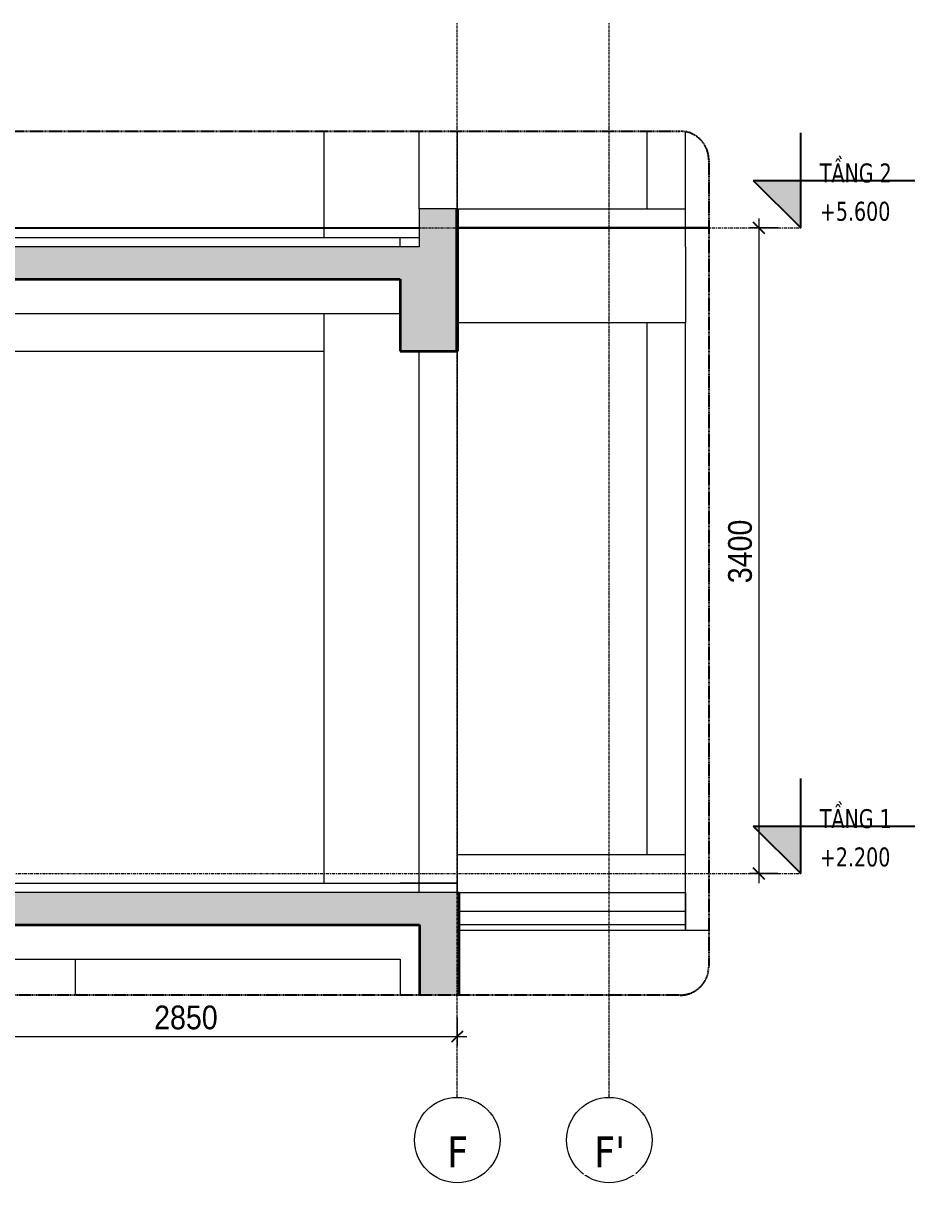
# Model space of a CAD drawing. Header units: millimetres. Extents: x 66631 to 260610, y 416 to 78637.
# Drawn here: x 115815 to 120509, y 572 to 6678 of the extents above; entities that cross this region are included whole.
import ezdxf

# ---------------------------------------------------------------- set-up
doc = ezdxf.new("R2010")
doc.units = ezdxf.units.MM
for name, pattern in [('Centre', [31.75, 6.35, -4.7625, 15.875, -4.7625]), ('Grid Line', [22.225, 12.7, -3.175, 3.175, -3.175]), ('Hidden', [7.14375, 4.7625, -2.38125]), ('IMPORT-CENTER _2_', [40.64, 25.4, -5.08, 5.08, -5.08])]:
    doc.linetypes.add(name, pattern=pattern)
for name, color, linetype, lineweight in [('0-5', 130, 'Continuous', 5), ('A-ANNO-DIMS', 211, 'Continuous', 9), ('A-ANNO-DIMS-50', 211, 'Continuous', 9), ('A-DETL-GENF', 92, 'Continuous', 18), ('A-DETL-GENF-4', 92, 'Hidden', 25), ('A-DETL-GENF-5', 9, 'Continuous', 18), ('A-DETL-MEDM', 33, 'Continuous', 35), ('A-DETL-THIN', 151, 'Continuous', 18), ('A-FLOR-3', 7, 'Continuous', 18), ('A-FLOR-FNSH-1', 250, 'Continuous', 35), ('A-FLOR-LEVL', 51, 'Continuous', 9), ('A-FLOR-LEVL-1', 51, 'Continuous', 25), ('A-FLOR-LEVL-2', 51, 'Centre', 9), ('A-FLOR-PATT-1', 253, 'Continuous', 18), ('A-WALL', 113, 'Continuous', 18), ('G-IMPT', 8, 'Continuous', 18), ('G-IMPT-4', 8, 'IMPORT-CENTER _2_', 18), ('M-EQPM', 50, 'Continuous', 18), ('M-EQPM-3', 50, 'Continuous', 25), ('S-BEAM-1', 71, 'Continuous', 5), ('S-BEAM-2', 7, 'Continuous', 18), ('S-BEAM-3', 90, 'Continuous', 50), ('S-COLS', 52, 'Continuous', 18), ('S-COLS-9', 7, 'Continuous', 18), ('S-GRID-1', 1, 'Grid Line', 9), ('S-GRID-IDEN', 1, 'Continuous', 9)]:
    doc.layers.add(name, color=color, linetype=linetype, lineweight=lineweight)
doc.styles.add('Tahoma_B', font='tahomabd.ttf', dxfattribs={"height": 162.5})
doc.styles.add('Tahoma_B_1', font='tahomabd.ttf', dxfattribs={"width": 0.85, "height": 100})
doc.styles.add('UTM Avo', font='', dxfattribs={"width": 0.9, "height": 125})
doc.styles.get('UTM Avo').set_extended_font_data('UTM Avo')
doc.dimstyles.new('1_Dim_chi_tiet_2_5', dxfattribs={"dimscale": 304.8, "dimtxt": 124.912619, "dimasz": 0.19685, "dimexe": 0.164042, "dimexo": 0.0625, "dimgap": 0.016404, "dimtad": 1, "dimdec": 0, "dimrnd": 5, "dimzin": 0, "dimdsep": 46, "dimtxsty": 'UTM Avo', "dimblk1": 'OBLIQUE', "dimblk2": 'OBLIQUE', "dimsah": 1, "dimcen": 0.09, "dimdle": 0.164042, "dimazin": 0, "dimtfac": 1, "dimtdec": 4, "dimtix": 1, "dimtmove": 0, "dimatfit": 3, "dimfxl": 0.328084, "dimfxlon": 1, "dimtvp": 1, "dimtolj": 1, "dimtzin": 0, "dimarcsym": 2})
pattern_1 = [(50, (40799.18, 15875), (364.368, -31.878), [38.1, -419.1]), (355, (40799.2, 15875), (-70.486, 382.113), [30.48, -335.28]), (100.451, (40829.55, 15872.34), (293.885, 350.233), [32.38, -356.18]), (46.184, (40799.2, 15976.6), (542.158, -84.086), [57.15, -628.65]), (96.636, (40844.36, 15969.6), (474.805, 494.855), [48.57, -534.27]), (351.184, (40799.2, 15976.6), (474.81, 494.85), [45.72, -502.92]), (21, (40849.98, 15951.2), (303.2285, -204.5305), [38.1, -419.1]), (326, (40850, 15951.2), (123.604, 368.376), [30.48, -335.28]), (71.451, (40875.25, 15934.16), (426.834, 163.843), [32.38, -356.18]), (37.5, (40799.18, 15875), (6.1766, 169.1102), [3.353, -327.863, 3.353, -337.007, -336.55]), (37.5, (40799.18, 15875), (6.1766, 169.1102), [-671.576, 3.353, -333.197]), (7.5, (40799.18, 15875), (133.639, 200.3615), [3.353, -190.703, 3.353, -320.243, -128.27]), (7.5, (40799.18, 15875), (133.639, 200.3615), [-517.652, 3.353, -124.917]), (327.5, (40685.9, 15875), (271.1818, -11.4584), [3.353, -123.647, 3.353, -392.887, -525.78]), (327.5, (40685.9, 15875), (271.1818, -11.4584), [-523.24, 3.353, -522.427]), (317.5, (40635.1, 15875), (296.2585, 50.853), [3.353, -161.747, 3.353, -259.791, -373.38]), (317.5, (40635.1, 15875), (296.2585, 50.853), [-428.244, 3.353, -370.027]), (45, (40799.18, 15875), (-125.7236, 125.7236), []), (45, (40799.18, 16065.5), (-125.7236, 125.7236), [])]

# ---------------------------------------------------------------- blocks, each defined once
blk = doc.blocks.new('NCV_TKTC_KET CAU_rvt-4-TKCS_CĂN HỘ LOẠI 1B - MẶT CẮT 3')
at = {"layer": 'A-FLOR-PATT-1'}
h = blk.add_hatch(dxfattribs=at)
h.set_pattern_fill('FP_12', color=256, style=0, pattern_type=2)
h.set_pattern_definition(pattern_1)
h.paths.add_polyline_path([(44536.9, 5330), (44536.9, 5500), (44535.3, 5500), (44535.3, 5330)])
h = blk.add_hatch(dxfattribs=at)
h.set_pattern_fill('FP_12', color=256, style=0, pattern_type=2)
h.set_pattern_definition(pattern_1)
h.paths.add_polyline_path([(44536.9, 5330), (44536.9, 5500), (44535.3, 5500), (44535.3, 5330)])
at = {"layer": 'S-BEAM-1'}
for points in [[(44535.3, 5500), (44536.9, 5500), (44536.9, 5700), (44535.3, 5700)], [(44536.9, 4950), (44536.9, 5330), (44535.3, 5330), (44535.3, 4950)]]:
    blk.add_hatch(color=256, dxfattribs=at).paths.add_polyline_path(points)
at = {"layer": 'A-FLOR-3'}
for p, q in [((41238.1, 5550), (44336.9, 5550)), ((41687.4, 2150), (44536.9, 2150)), ((44536.9, 2150), (44536.9, 2100)), ((44547.4, 2100), (45736.9, 2100)), ((45736.9, 2100), (45736.9, 1930)), ((45736.9, 1930), (44547.4, 1930))]:
    blk.add_line(p, q, dxfattribs=at)
at = {"layer": 'A-FLOR-FNSH-1'}
for p, q in [((44536.9, 5500), (44535.3, 5500)), ((44536.9, 5330), (44536.9, 5500)), ((44535.3, 5330), (44536.9, 5330))]:
    blk.add_line(p, q, dxfattribs=at)
at = {"layer": 'S-BEAM-2'}
for p, q in [((44536.9, 5700), (45737.4, 5700)), ((45737.4, 5500), (45737.4, 5700)), ((44236.9, 5550), (44336.9, 5550)), ((44236.9, 5500), (44236.9, 5550)), ((45737.4, 5500), (45737.4, 5100)), ((41687.4, 5150), (44235.3, 5150)), ((45537.4, 5100), (44536.9, 5100)), ((45737.4, 5100), (45537.4, 5100)), ((41687.4, 4950), (43836.9, 4950)), ((44536.9, 2300), (45737.4, 2300)), ((45737.4, 2100), (45737.4, 2300)), ((41687.4, 2150), (44236.9, 2150)), ((44536.9, 2150), (44236.9, 2150)), ((44536.9, 2100), (44536.9, 2150)), ((45737.4, 2100), (45737.4, 1900)), ((41436.9, 1750), (44236.9, 1750)), ((44236.9, 1750), (44236.9, 1560))]:
    blk.add_line(p, q, dxfattribs=at)
at = {"layer": 'S-BEAM-3'}
for p, q in [((44536.9, 5700), (44535.3, 5700)), ((44536.9, 5500), (44536.9, 5700)), ((44536.9, 4950), (44536.9, 5500)), ((44535.3, 4950), (44536.9, 4950))]:
    blk.add_line(p, q, dxfattribs=at)
at = {"layer": 'S-COLS-9'}
for p, q in [((43836.9, 5550), (43836.9, 6108.8)), ((43836.9, 2150), (43836.9, 5150)), ((44336.9, 2100), (44336.9, 2150)), ((44536.9, 2150), (44336.9, 2150)), ((44536.9, 2100), (44536.9, 2150)), ((44336.9, 1560), (44336.9, 1930))]:
    blk.add_line(p, q, dxfattribs=at)
blk = doc.blocks.new('TKTC_XREF_251221_MB TANG 2-7 - TKTC_XREF_260130_MB TANG 2-5_dwg_THU NUOC - THU NUOC-444531-TKCS_MB TẦNG 1-4746810-TKCS_CĂN HỘ LOẠI 1B - MẶT CẮT 3')
at = {"layer": 'G-IMPT'}
for p, q in [((44035.4, 5600), (44185.4, 5600)), ((44185.4, 5600), (44035.4, 5600)), ((44060.4, 5600), (44160.4, 5600)), ((44160.4, 5600), (44060.4, 5600)), ((44076.3, 5600), (44070.3, 5600)), ((44070.3, 5600), (44076.3, 5600)), ((44082.7, 5600), (44088.7, 5600)), ((44088.7, 5600), (44082.7, 5600)), ((44095.2, 5600), (44101.2, 5600)), ((44101.2, 5600), (44095.2, 5600)), ((44113.6, 5600), (44107.6, 5600)), ((44107.6, 5600), (44113.6, 5600)), ((44113.6, 5600), (44107.6, 5600)), ((44107.6, 5600), (44113.6, 5600)), ((44110.4, 5600), (44110.4, 5600)), ((44110.4, 5600), (44110.4, 5600)), ((44110.4, 5600), (44110.4, 5600)), ((44110.4, 5600), (44110.4, 5600)), ((44125.6, 5600), (44119.6, 5600)), ((44119.6, 5600), (44125.6, 5600)), ((44138.1, 5600), (44132.1, 5600)), ((44132.1, 5600), (44138.1, 5600)), ((44144.4, 5600), (44150.4, 5600)), ((44150.4, 5600), (44144.4, 5600))]:
    blk.add_line(p, q, dxfattribs=at)
blk = doc.blocks.new('TKTC_XREF_251221_MB TANG 2-7 - TKTC_XREF_260130_MB TANG 2-5_dwg_$cc-V59-TKCS_CĂN HỘ LOẠI 1B - MẶT CẮT 3')
at = {"layer": 'G-IMPT-4'}
for p, q in [((45082.3, 5600), (45203.4, 5600)), ((45143.3, 5600), (45142.5, 5600))]:
    blk.add_line(p, q, dxfattribs=at)
at = {"layer": 'M-EQPM'}
for p, q in [((45143.2, 5600), (45142.6, 5600)), ((45142.6, 5600), (45142.9, 5600)), ((45142.9, 5600), (45143.2, 5600)), ((45187.9, 5600), (45187.9, 5600))]:
    blk.add_line(p, q, dxfattribs=at)
blk = doc.blocks.new('TKTC_XREF_251221_MB TANG 2-7 - TKTC_XREF_260130_MB TANG 2-5_dwg_CUM U_DN100-V60-TKCS_CĂN HỘ LOẠI 1B - MẶT CẮT 3')
at = {"layer": 'G-IMPT'}
for p, q in [((45144.4, 5600), (45091.3, 5600)), ((45091.3, 5600), (45144.4, 5600)), ((45144.4, 5600), (45097.5, 5600)), ((45097.5, 5600), (45144.4, 5600)), ((45144.4, 5600), (45144.4, 5600)), ((45195.7, 5600), (45144.4, 5600)), ((45195.7, 5600), (45144.4, 5600)), ((45195.7, 5600), (45144.4, 5600)), ((45195.7, 5600), (45144.4, 5600)), ((45197.3, 5600), (45195.7, 5600)), ((45195.7, 5600), (45197.3, 5600)), ((45197.3, 5600), (45195.7, 5600)), ((45195.7, 5600), (45197.3, 5600)), ((45201, 5600), (45197.3, 5600)), ((45197.3, 5600), (45201, 5600)), ((45197.3, 5600), (45201, 5600)), ((45197.3, 5600), (45201, 5600)), ((45201, 5600), (45197.3, 5600)), ((45197.3, 5600), (45201, 5600)), ((45197.3, 5600), (45201, 5600)), ((45197.3, 5600), (45201, 5600)), ((45201, 5600), (45201, 5600)), ((45201, 5600), (45201, 5600)), ((45201.8, 5600), (45206.1, 5600)), ((45206.1, 5600), (45201.8, 5600)), ((45201.8, 5600), (45206.1, 5600)), ((45206.1, 5600), (45201.8, 5600)), ((45206.9, 5600), (45206.1, 5600)), ((45206.1, 5600), (45206.9, 5600)), ((45206.9, 5600), (45206.1, 5600)), ((45206.1, 5600), (45206.9, 5600))]:
    blk.add_line(p, q, dxfattribs=at)
blk = doc.blocks.new('TKTC_XREF_251221_MB TANG 2-7 - TKTC_XREF_260130_MB TANG 2-5_dwg_$cc-V61-TKCS_CĂN HỘ LOẠI 1B - MẶT CẮT 3')
at = {"layer": 'G-IMPT-4'}
for p, q in [((43720.7, 5600), (43841.8, 5600)), ((43780.9, 5600), (43781.6, 5600))]:
    blk.add_line(p, q, dxfattribs=at)
at = {"layer": 'M-EQPM'}
for p, q in [((43781.3, 5600), (43736.3, 5600)), ((43736.3, 5600), (43826.3, 5600)), ((43826.3, 5600), (43781.3, 5600)), ((43781.5, 5600), (43781.5, 5600))]:
    blk.add_line(p, q, dxfattribs=at)
blk = doc.blocks.new('TKTC_XREF_251221_MB TANG 2-7 - TKTC_XREF_260130_MB TANG 2-5_dwg_CUM U_DN100-V62-TKCS_CĂN HỘ LOẠI 1B - MẶT CẮT 3')
at = {"layer": 'G-IMPT'}
for p, q in [((43725.8, 5600), (43723.6, 5600)), ((43731.5, 5600), (43724.7, 5600)), ((43725, 5600), (43834, 5600)), ((43725, 5600), (43725, 5600)), ((43730.4, 5600), (43725.8, 5600)), ((43725.8, 5600), (43725.8, 5600)), ((43726.8, 5600), (43726.1, 5600)), ((43729.4, 5600), (43726.8, 5600)), ((43729.4, 5600), (43726.8, 5600)), ((43729.4, 5600), (43726.8, 5600)), ((43730.1, 5600), (43729.4, 5600)), ((43732.7, 5600), (43730.4, 5600)), ((43730.4, 5600), (43730.4, 5600)), ((43731.3, 5600), (43827.7, 5600)), ((43734.5, 5600), (43824.5, 5600)), ((43828.5, 5600), (43826.2, 5600)), ((43834.2, 5600), (43827.3, 5600)), ((43833, 5600), (43828.5, 5600)), ((43828.5, 5600), (43828.5, 5600)), ((43829.5, 5600), (43828.7, 5600)), ((43832, 5600), (43829.5, 5600)), ((43832, 5600), (43829.5, 5600)), ((43832, 5600), (43829.5, 5600)), ((43832.8, 5600), (43832, 5600)), ((43835.3, 5600), (43833, 5600)), ((43833, 5600), (43833, 5600)), ((43833.9, 5600), (43834, 5600))]:
    blk.add_line(p, q, dxfattribs=at)
at = {"layer": 'G-IMPT', "flags": 128}
for points in [[(43732.7, 5600), (43734.2, 5600), (43734.2, 5600), (43722.1, 5600), (43722.1, 5600), (43723.6, 5600)], [(43723.6, 5600), (43723.6, 5600), (43732.7, 5600), (43732.7, 5600)], [(43730.1, 5600), (43730.1, 5600), (43726.1, 5600), (43726.1, 5600)], [(43731.3, 5600), (43731.3, 5600), (43734.5, 5600)], [(43827.6, 5600), (43827.7, 5600), (43824.5, 5600)], [(43835.3, 5600), (43836.8, 5600), (43836.8, 5600), (43824.7, 5600), (43824.7, 5600), (43826.2, 5600)], [(43826.2, 5600), (43826.2, 5600), (43835.3, 5600), (43835.3, 5600)], [(43832.8, 5600), (43832.8, 5600), (43828.7, 5600), (43828.7, 5600)]]:
    blk.add_lwpolyline(points, dxfattribs=at)
blk = doc.blocks.new('TKTC_XREF_251221_MB TANG 2-7 - TKTC_XREF_260130_MB TANG 2-5_dwg_$cc-V63-TKCS_CĂN HỘ LOẠI 1B - MẶT CẮT 3')
at = {"layer": 'G-IMPT-4'}
for p, q in [((43720.6, 5600), (43841.7, 5600)), ((43780.7, 5600), (43781.5, 5600))]:
    blk.add_line(p, q, dxfattribs=at)
at = {"layer": 'M-EQPM'}
for p, q in [((43781.1, 5600), (43736.1, 5600)), ((43736.1, 5600), (43826.1, 5600)), ((43826.1, 5600), (43781.1, 5600)), ((43781.4, 5600), (43781.4, 5600))]:
    blk.add_line(p, q, dxfattribs=at)
blk = doc.blocks.new('TKTC_XREF_251221_MB TANG 2-7 - TKTC_XREF_260130_MB TANG 2-5_dwg_CUM U_DN100-V64-TKCS_CĂN HỘ LOẠI 1B - MẶT CẮT 3')
at = {"layer": 'G-IMPT'}
for p, q in [((43734.1, 5600), (43722, 5600)), ((43722, 5600), (43723.5, 5600)), ((43725.8, 5600), (43723.5, 5600)), ((43723.5, 5600), (43732.6, 5600)), ((43731.5, 5600), (43724.7, 5600)), ((43724.9, 5600), (43833.9, 5600)), ((43730.3, 5600), (43725.8, 5600)), ((43726.8, 5600), (43726, 5600)), ((43730.1, 5600), (43726, 5600)), ((43729.3, 5600), (43726.8, 5600)), ((43729.3, 5600), (43726.8, 5600)), ((43729.3, 5600), (43726.8, 5600)), ((43730.1, 5600), (43729.3, 5600)), ((43732.6, 5600), (43730.3, 5600)), ((43731.2, 5600), (43827.5, 5600)), ((43731.2, 5600), (43734.4, 5600)), ((43732.6, 5600), (43734.1, 5600)), ((43734.4, 5600), (43824.4, 5600)), ((43827.5, 5600), (43824.4, 5600)), ((43836.8, 5600), (43824.6, 5600)), ((43824.6, 5600), (43826.2, 5600)), ((43828.4, 5600), (43826.2, 5600)), ((43826.2, 5600), (43835.2, 5600)), ((43834.1, 5600), (43827.3, 5600)), ((43833, 5600), (43828.4, 5600)), ((43829.4, 5600), (43828.7, 5600)), ((43832.7, 5600), (43828.7, 5600)), ((43832, 5600), (43829.4, 5600)), ((43832, 5600), (43829.4, 5600)), ((43832, 5600), (43829.4, 5600)), ((43832.7, 5600), (43832, 5600)), ((43835.2, 5600), (43833, 5600)), ((43835.2, 5600), (43836.8, 5600))]:
    blk.add_line(p, q, dxfattribs=at)
blk = doc.blocks.new('TKTC_XREF_251221_MB TANG 2-7 - TKTC_XREF_260130_MB TANG 2-5_dwg_$cc-V66-TKCS_CĂN HỘ LOẠI 1B - MẶT CẮT 3')
at = {"layer": 'G-IMPT-4'}
for p, q in [((45440.2, 5600), (45593.3, 5600)), ((45516.8, 5600), (45516.8, 5600))]:
    blk.add_line(p, q, dxfattribs=at)
at = {"layer": 'M-EQPM'}
for p, q in [((45516.8, 5600), (45459.9, 5600)), ((45459.9, 5600), (45573.6, 5600)), ((45570.8, 5600), (45462.7, 5600)), ((45462.7, 5600), (45516.8, 5600)), ((45516.8, 5600), (45570.8, 5600)), ((45573.6, 5600), (45516.8, 5600))]:
    blk.add_line(p, q, dxfattribs=at)
blk = doc.blocks.new('TKTC_XREF_251221_MB TANG 2-7 - TKTC_XREF_260130_MB TANG 2-5_dwg_CUM U_DN100-V67-TKCS_CĂN HỘ LOẠI 1B - MẶT CẮT 3')
at = {"layer": 'G-IMPT'}
for p, q in [((45447.1, 5600), (45445.1, 5600)), ((45445.1, 5600), (45460.5, 5600)), ((45447.1, 5600), (45449.9, 5600)), ((45458.6, 5600), (45447.1, 5600)), ((45448.5, 5600), (45457.1, 5600)), ((45586.5, 5600), (45448.8, 5600)), ((45449.9, 5600), (45455.7, 5600)), ((45450.3, 5600), (45451.2, 5600)), ((45450.3, 5600), (45455.4, 5600)), ((45451.2, 5600), (45454.4, 5600)), ((45451.2, 5600), (45454.4, 5600)), ((45451.2, 5600), (45454.4, 5600)), ((45454.4, 5600), (45455.4, 5600)), ((45455.7, 5600), (45458.6, 5600)), ((45578.5, 5600), (45456.8, 5600)), ((45456.8, 5600), (45460.8, 5600)), ((45460.5, 5600), (45458.6, 5600)), ((45574.5, 5600), (45460.8, 5600)), ((45578.5, 5600), (45574.5, 5600)), ((45576.7, 5600), (45574.8, 5600)), ((45574.8, 5600), (45590.1, 5600)), ((45576.7, 5600), (45579.6, 5600)), ((45588.2, 5600), (45576.7, 5600)), ((45578.2, 5600), (45586.8, 5600)), ((45579.6, 5600), (45585.4, 5600)), ((45579.9, 5600), (45580.9, 5600)), ((45579.9, 5600), (45585, 5600)), ((45580.9, 5600), (45584.1, 5600)), ((45580.9, 5600), (45584.1, 5600)), ((45580.9, 5600), (45584.1, 5600)), ((45584.1, 5600), (45585, 5600)), ((45585.4, 5600), (45588.2, 5600)), ((45590.1, 5600), (45588.2, 5600))]:
    blk.add_line(p, q, dxfattribs=at)
blk = doc.blocks.new('TKTC_XREF_251221_MB TANG 2-7 - TKTC_XREF_260130_MB TANG 2-5_dwg_$cc-4746808-TKCS_CĂN HỘ LOẠI 1B - MẶT CẮT 3')
at = {"layer": 'G-IMPT-4'}
for p, q in [((44738.5, 5600), (44585.5, 5600)), ((44662, 5600), (44662, 5600))]:
    blk.add_line(p, q, dxfattribs=at)
at = {"layer": 'M-EQPM'}
for p, q in [((44605.2, 5600), (44605.2, 5600)), ((44662, 5600), (44649.5, 5600)), ((44649.5, 5600), (44662, 5600)), ((44662, 5600), (44716.1, 5600)), ((44716.1, 5600), (44662, 5600)), ((44662, 5600), (44674.6, 5600)), ((44674.6, 5600), (44662, 5600))]:
    blk.add_line(p, q, dxfattribs=at)
blk = doc.blocks.new('TKTC_XREF_251221_MB TANG 2-7 - TKTC_XREF_260130_MB TANG 2-5_dwg_CUM U_DN100-V68-TKCS_CĂN HỘ LOẠI 1B - MẶT CẮT 3')
at = {"layer": 'G-IMPT'}
for p, q in [((44583.1, 5600), (44584.1, 5600)), ((44584.1, 5600), (44583.1, 5600)), ((44583.1, 5600), (44584.1, 5600)), ((44584.1, 5600), (44583.1, 5600)), ((44589.5, 5600), (44584.1, 5600)), ((44584.1, 5600), (44589.5, 5600)), ((44589.5, 5600), (44584.1, 5600)), ((44584.1, 5600), (44589.5, 5600)), ((44590.5, 5600), (44590.5, 5600)), ((44590.5, 5600), (44590.5, 5600)), ((44590.5, 5600), (44595.3, 5600)), ((44595.3, 5600), (44590.5, 5600)), ((44595.3, 5600), (44590.5, 5600)), ((44595.3, 5600), (44590.5, 5600)), ((44590.5, 5600), (44595.3, 5600)), ((44595.3, 5600), (44590.5, 5600)), ((44595.3, 5600), (44590.5, 5600)), ((44595.3, 5600), (44590.5, 5600)), ((44595.3, 5600), (44597.2, 5600)), ((44597.2, 5600), (44595.3, 5600)), ((44595.3, 5600), (44597.2, 5600)), ((44597.2, 5600), (44595.3, 5600)), ((44597.2, 5600), (44662, 5600)), ((44597.2, 5600), (44662, 5600)), ((44597.2, 5600), (44662, 5600)), ((44597.2, 5600), (44662, 5600)), ((44662, 5600), (44721.3, 5600)), ((44721.3, 5600), (44662, 5600)), ((44662, 5600), (44662, 5600)), ((44662, 5600), (44729.1, 5600)), ((44729.1, 5600), (44662, 5600))]:
    blk.add_line(p, q, dxfattribs=at)
blk = doc.blocks.new('TKTC_XREF_251221_MB TANG 2-7 - TKTC_XREF_260130_MB TANG 2-5_dwg_THU NUOC - THU NUOC-444531-TKCS_MB TẦNG 1-4746804-TKCS_CĂN HỘ LOẠI 1B - MẶT CẮT 3')
at = {"layer": 'G-IMPT'}
for p, q in [((45285.4, 5600), (45435.4, 5600)), ((45435.4, 5600), (45285.4, 5600)), ((45310.4, 5600), (45410.4, 5600)), ((45410.4, 5600), (45310.4, 5600)), ((45326.3, 5600), (45320.3, 5600)), ((45320.3, 5600), (45326.3, 5600)), ((45332.7, 5600), (45338.7, 5600)), ((45338.7, 5600), (45332.7, 5600)), ((45345.2, 5600), (45351.2, 5600)), ((45351.2, 5600), (45345.2, 5600)), ((45363.6, 5600), (45357.6, 5600)), ((45357.6, 5600), (45363.6, 5600)), ((45363.6, 5600), (45357.6, 5600)), ((45357.6, 5600), (45363.6, 5600)), ((45360.4, 5600), (45360.4, 5600)), ((45360.4, 5600), (45360.4, 5600)), ((45360.4, 5600), (45360.4, 5600)), ((45360.4, 5600), (45360.4, 5600)), ((45375.6, 5600), (45369.6, 5600)), ((45369.6, 5600), (45375.6, 5600)), ((45388.1, 5600), (45382.1, 5600)), ((45382.1, 5600), (45388.1, 5600)), ((45394.4, 5600), (45400.4, 5600)), ((45400.4, 5600), (45394.4, 5600))]:
    blk.add_line(p, q, dxfattribs=at)
blk = doc.blocks.new('TKTC_XREF_251221_MB TANG 2-7 - TKTC_XREF_260130_MB TANG 2-5_dwg_FD-4746809-TKCS_CĂN HỘ LOẠI 1B - MẶT CẮT 3')
at = {"layer": 'G-IMPT'}
for p, q in [((45210.7, 5600), (45060.7, 5600)), ((45060.7, 5600), (45210.7, 5600)), ((45135.7, 5600), (45135.7, 5600))]:
    blk.add_line(p, q, dxfattribs=at)
at = {"layer": 'M-EQPM'}
for p, q in [((45082.4, 5600), (45189, 5600)), ((45098, 5600), (45173.4, 5600)), ((45098, 5600), (45173.4, 5600))]:
    blk.add_line(p, q, dxfattribs=at)
blk = doc.blocks.new('TKTC_XREF_251221_MB TANG 2-7 - TKTC_XREF_260130_MB TANG 2-5_dwg_$cc-V69-TKCS_CĂN HỘ LOẠI 1B - MẶT CẮT 3')
at = {"layer": 'G-IMPT-4'}
for p, q in [((45355.8, 5600), (45508.8, 5600)), ((45432, 5600), (45432.6, 5600))]:
    blk.add_line(p, q, dxfattribs=at)
at = {"layer": 'M-EQPM'}
for p, q in [((45432.3, 5600), (45432.1, 5600)), ((45432.1, 5600), (45432.5, 5600)), ((45432.5, 5600), (45432.3, 5600)), ((45489.1, 5600), (45489.1, 5600))]:
    blk.add_line(p, q, dxfattribs=at)
blk = doc.blocks.new('TKTC_XREF_251221_MB TANG 2-7 - TKTC_XREF_260130_MB TANG 2-5_dwg_CUM U_DN100-V70-TKCS_CĂN HỘ LOẠI 1B - MẶT CẮT 3')
at = {"layer": 'G-IMPT'}
for p, q in [((45432.5, 5600), (45432.1, 5600)), ((45432.5, 5600), (45432.1, 5600)), ((45432.5, 5600), (45432.1, 5600)), ((45496.9, 5600), (45432.1, 5600)), ((45497.4, 5600), (45432.5, 5600)), ((45498.8, 5600), (45503.6, 5600)), ((45498.8, 5600), (45503.6, 5600)), ((45499.3, 5600), (45504, 5600)), ((45499.3, 5600), (45504.1, 5600)), ((45503.6, 5600), (45503.6, 5600)), ((45503.6, 5600), (45503.6, 5600)), ((45503.6, 5600), (45503.6, 5600)), ((45504, 5600), (45504, 5600)), ((45504, 5600), (45504.1, 5600)), ((45504.1, 5600), (45504.1, 5600)), ((45504.6, 5600), (45504.6, 5600)), ((45505, 5600), (45505, 5600)), ((45506.5, 5600), (45506.5, 5600)), ((45507, 5600), (45507, 5600)), ((45508.4, 5600), (45508.4, 5600)), ((45508.9, 5600), (45508.9, 5600)), ((45511, 5600), (45510, 5600)), ((45510, 5600), (45510.9, 5600)), ((45511.4, 5600), (45510.4, 5600)), ((45510.4, 5600), (45511.4, 5600)), ((45510.9, 5600), (45511, 5600)), ((45511.4, 5600), (45511.4, 5600))]:
    blk.add_line(p, q, dxfattribs=at)
at = {"layer": 'G-IMPT', "flags": 128}
for points in [[(45496.9, 5600), (45432.1, 5600), (45432.1, 5600)], [(45497.3, 5600), (45432.5, 5600), (45432.5, 5600)], [(45498.8, 5600), (45498.8, 5600), (45496.9, 5600), (45496.9, 5600), (45498.9, 5600), (45498.8, 5600)], [(45499.2, 5600), (45499.2, 5600), (45497.3, 5600), (45497.4, 5600), (45499.3, 5600), (45499.3, 5600)], [(45503.6, 5600), (45498.8, 5600), (45498.8, 5600), (45503.6, 5600)], [(45504.1, 5600), (45499.3, 5600), (45499.2, 5600), (45504, 5600)], [(45504.6, 5600), (45510, 5600), (45510, 5600), (45504.6, 5600)], [(45505, 5600), (45510.4, 5600), (45510.4, 5600), (45505, 5600)]]:
    blk.add_lwpolyline(points, dxfattribs=at)
blk = doc.blocks.new('TKTC_XREF_251221_MB TANG 2-7 - TKTC_XREF_260130_MB TANG 2-5_dwg_$cc-V71-TKCS_CĂN HỘ LOẠI 1B - MẶT CẮT 3')
at = {"layer": 'G-IMPT-4'}
blk.add_line((45383.2, 5600), (45504.3, 5600), dxfattribs=at)
at = {"layer": 'M-EQPM'}
for p, q in [((45443.8, 5600), (45401, 5600)), ((45401, 5600), (45443.8, 5600)), ((45443.8, 5600), (45433.9, 5600)), ((45433.9, 5600), (45443.8, 5600)), ((45443.8, 5600), (45453.7, 5600)), ((45453.7, 5600), (45443.8, 5600)), ((45488.8, 5600), (45488.8, 5600))]:
    blk.add_line(p, q, dxfattribs=at)
blk = doc.blocks.new('TKTC_XREF_251221_MB TANG 2-7 - TKTC_XREF_251221_MB TANG 2-7-2039446-TKCS_CĂN HỘ LOẠI 1B - MẶT CẮT 3')
at = {"layer": 'M-EQPM'}
for p, q in [((43717.4, 5600), (43836.8, 5600)), ((43836.8, 5600), (43717.4, 5600)), ((43719.2, 5600), (43837, 5600)), ((43838.7, 5600), (43719.2, 5600)), ((43719.3, 5600), (43835, 5600)), ((43835, 5600), (43719.3, 5600)), ((43719.3, 5600), (43838.7, 5600)), ((43838.7, 5600), (43719.3, 5600)), ((43719.4, 5600), (43838.8, 5600)), ((43838.8, 5600), (43719.4, 5600)), ((43721.2, 5600), (43837, 5600)), ((43837, 5600), (43721.2, 5600)), ((43721.2, 5600), (43836.9, 5600)), ((43836.9, 5600), (43721.2, 5600)), ((43721.2, 5600), (43837, 5600)), ((43837, 5600), (43721.2, 5600)), ((44585.1, 5600), (44535.3, 5600)), ((44535.3, 5600), (44585.1, 5600)), ((44586.8, 5600), (44537.1, 5600)), ((44537.1, 5600), (44586.8, 5600)), ((44597, 5600), (44547.2, 5600)), ((44547.2, 5600), (44597, 5600)), ((44734.9, 5600), (44585.2, 5600)), ((44585.2, 5600), (44734.9, 5600)), ((44736.6, 5600), (44587, 5600)), ((44587, 5600), (44736.6, 5600)), ((44746.8, 5600), (44597.1, 5600)), ((44597.1, 5600), (44746.8, 5600)), ((45195.7, 5600), (45085.8, 5600)), ((45085.8, 5600), (45195.7, 5600)), ((45235.7, 5600), (45195.7, 5600)), ((45195.7, 5600), (45235.7, 5600)), ((45347.1, 5600), (45497, 5600)), ((45497, 5600), (45347.1, 5600)), ((45445, 5600), (45445.3, 5600)), ((45595.4, 5600), (45445, 5600)), ((45595.6, 5600), (45445.2, 5600)), ((45445.2, 5600), (45595.6, 5600)), ((45445.3, 5600), (45595.8, 5600)), ((45497, 5600), (45536.9, 5600)), ((45536.9, 5600), (45497, 5600)), ((45595.8, 5600), (45595.4, 5600))]:
    blk.add_line(p, q, dxfattribs=at)
at = {"layer": 'M-EQPM-3'}
for p, q in [((36037.4, 5600), (44336.9, 5600)), ((44535.3, 5600), (45860.5, 5600)), ((45739, 5600), (44539, 5600)), ((44539, 5600), (45739, 5600)), ((45739, 5600), (44539, 5600)), ((44539, 5600), (45739, 5600)), ((45739, 5600), (44539, 5600)), ((44539, 5600), (45739, 5600)), ((45738.6, 5600), (44539, 5600)), ((45737.4, 5600), (45739, 5600)), ((45860.5, 5600), (45738.6, 5600))]:
    blk.add_line(p, q, dxfattribs=at)
for name, p in [('TKTC_XREF_251221_MB TANG 2-7 - TKTC_XREF_260130_MB TANG 2-5_dwg_$cc-V61-TKCS_CĂN HỘ LOẠI 1B - MẶT CẮT 3', (-2, 0)), ('TKTC_XREF_251221_MB TANG 2-7 - TKTC_XREF_260130_MB TANG 2-5_dwg_CUM U_DN100-V62-TKCS_CĂN HỘ LOẠI 1B - MẶT CẮT 3', (-2, 0)), ('TKTC_XREF_251221_MB TANG 2-7 - TKTC_XREF_260130_MB TANG 2-5_dwg_$cc-V63-TKCS_CĂN HỘ LOẠI 1B - MẶT CẮT 3', (0, 0)), ('TKTC_XREF_251221_MB TANG 2-7 - TKTC_XREF_260130_MB TANG 2-5_dwg_$cc-V61-TKCS_CĂN HỘ LOẠI 1B - MẶT CẮT 3', (0, 0)), ('TKTC_XREF_251221_MB TANG 2-7 - TKTC_XREF_260130_MB TANG 2-5_dwg_$cc-V61-TKCS_CĂN HỘ LOẠI 1B - MẶT CẮT 3', (-0.1, 0)), ('TKTC_XREF_251221_MB TANG 2-7 - TKTC_XREF_260130_MB TANG 2-5_dwg_CUM U_DN100-V62-TKCS_CĂN HỘ LOẠI 1B - MẶT CẮT 3', (-0.1, 0)), ('TKTC_XREF_251221_MB TANG 2-7 - TKTC_XREF_260130_MB TANG 2-5_dwg_CUM U_DN100-V64-TKCS_CĂN HỘ LOẠI 1B - MẶT CẮT 3', (0, 0)), ('TKTC_XREF_251221_MB TANG 2-7 - TKTC_XREF_260130_MB TANG 2-5_dwg_CUM U_DN100-V62-TKCS_CĂN HỘ LOẠI 1B - MẶT CẮT 3', (0, 0)), ('TKTC_XREF_251221_MB TANG 2-7 - TKTC_XREF_260130_MB TANG 2-5_dwg_THU NUOC - THU NUOC-444531-TKCS_MB TẦNG 1-4746810-TKCS_CĂN HỘ LOẠI 1B - MẶT CẮT 3', (0, 0)), ('TKTC_XREF_251221_MB TANG 2-7 - TKTC_XREF_260130_MB TANG 2-5_dwg_THU NUOC - THU NUOC-444531-TKCS_MB TẦNG 1-4746810-TKCS_CĂN HỘ LOẠI 1B - MẶT CẮT 3', (0, 0)), ('TKTC_XREF_251221_MB TANG 2-7 - TKTC_XREF_260130_MB TANG 2-5_dwg_THU NUOC - THU NUOC-444531-TKCS_MB TẦNG 1-4746810-TKCS_CĂN HỘ LOẠI 1B - MẶT CẮT 3', (0, 0)), ('TKTC_XREF_251221_MB TANG 2-7 - TKTC_XREF_260130_MB TANG 2-5_dwg_THU NUOC - THU NUOC-444531-TKCS_MB TẦNG 1-4746810-TKCS_CĂN HỘ LOẠI 1B - MẶT CẮT 3', (0, 0)), ('TKTC_XREF_251221_MB TANG 2-7 - TKTC_XREF_260130_MB TANG 2-5_dwg_CUM U_DN100-V68-TKCS_CĂN HỘ LOẠI 1B - MẶT CẮT 3', (-11.9, 0)), ('TKTC_XREF_251221_MB TANG 2-7 - TKTC_XREF_260130_MB TANG 2-5_dwg_CUM U_DN100-V68-TKCS_CĂN HỘ LOẠI 1B - MẶT CẮT 3', (-10.2, 0)), ('TKTC_XREF_251221_MB TANG 2-7 - TKTC_XREF_260130_MB TANG 2-5_dwg_$cc-4746808-TKCS_CĂN HỘ LOẠI 1B - MẶT CẮT 3', (-11.9, 0)), ('TKTC_XREF_251221_MB TANG 2-7 - TKTC_XREF_260130_MB TANG 2-5_dwg_$cc-4746808-TKCS_CĂN HỘ LOẠI 1B - MẶT CẮT 3', (-10.2, 0)), ('TKTC_XREF_251221_MB TANG 2-7 - TKTC_XREF_260130_MB TANG 2-5_dwg_CUM U_DN100-V68-TKCS_CĂN HỘ LOẠI 1B - MẶT CẮT 3', (0, 0)), ('TKTC_XREF_251221_MB TANG 2-7 - TKTC_XREF_260130_MB TANG 2-5_dwg_$cc-4746808-TKCS_CĂN HỘ LOẠI 1B - MẶT CẮT 3', (0, 0)), ('TKTC_XREF_251221_MB TANG 2-7 - TKTC_XREF_260130_MB TANG 2-5_dwg_THU NUOC - THU NUOC-444531-TKCS_MB TẦNG 1-4746810-TKCS_CĂN HỘ LOẠI 1B - MẶT CẮT 3', (823.3, 0)), ('TKTC_XREF_251221_MB TANG 2-7 - TKTC_XREF_260130_MB TANG 2-5_dwg_FD-4746809-TKCS_CĂN HỘ LOẠI 1B - MẶT CẮT 3', (0, 0)), ('TKTC_XREF_251221_MB TANG 2-7 - TKTC_XREF_260130_MB TANG 2-5_dwg_$cc-V59-TKCS_CĂN HỘ LOẠI 1B - MẶT CẮT 3', (0, 0)), ('TKTC_XREF_251221_MB TANG 2-7 - TKTC_XREF_260130_MB TANG 2-5_dwg_CUM U_DN100-V60-TKCS_CĂN HỘ LOẠI 1B - MẶT CẮT 3', (0, 0)), ('TKTC_XREF_251221_MB TANG 2-7 - TKTC_XREF_260130_MB TANG 2-5_dwg_THU NUOC - THU NUOC-444531-TKCS_MB TẦNG 1-4746804-TKCS_CĂN HỘ LOẠI 1B - MẶT CẮT 3', (-0.3, 0)), ('TKTC_XREF_251221_MB TANG 2-7 - TKTC_XREF_260130_MB TANG 2-5_dwg_THU NUOC - THU NUOC-444531-TKCS_MB TẦNG 1-4746804-TKCS_CĂN HỘ LOẠI 1B - MẶT CẮT 3', (0, 0)), ('TKTC_XREF_251221_MB TANG 2-7 - TKTC_XREF_260130_MB TANG 2-5_dwg_THU NUOC - THU NUOC-444531-TKCS_MB TẦNG 1-4746804-TKCS_CĂN HỘ LOẠI 1B - MẶT CẮT 3', (0, 0)), ('TKTC_XREF_251221_MB TANG 2-7 - TKTC_XREF_260130_MB TANG 2-5_dwg_$cc-V69-TKCS_CĂN HỘ LOẠI 1B - MẶT CẮT 3', (0, 0)), ('TKTC_XREF_251221_MB TANG 2-7 - TKTC_XREF_260130_MB TANG 2-5_dwg_$cc-V71-TKCS_CĂN HỘ LOẠI 1B - MẶT CẮT 3', (0, 0)), ('TKTC_XREF_251221_MB TANG 2-7 - TKTC_XREF_260130_MB TANG 2-5_dwg_CUM U_DN100-V60-TKCS_CĂN HỘ LOẠI 1B - MẶT CẮT 3', (301.3, 0)), ('TKTC_XREF_251221_MB TANG 2-7 - TKTC_XREF_260130_MB TANG 2-5_dwg_CUM U_DN100-V70-TKCS_CĂN HỘ LOẠI 1B - MẶT CẮT 3', (0, 0)), ('TKTC_XREF_251221_MB TANG 2-7 - TKTC_XREF_260130_MB TANG 2-5_dwg_$cc-V66-TKCS_CĂN HỘ LOẠI 1B - MẶT CẮT 3', (0, 0)), ('TKTC_XREF_251221_MB TANG 2-7 - TKTC_XREF_260130_MB TANG 2-5_dwg_CUM U_DN100-V67-TKCS_CĂN HỘ LOẠI 1B - MẶT CẮT 3', (0, 0)), ('TKTC_XREF_251221_MB TANG 2-7 - TKTC_XREF_260130_MB TANG 2-5_dwg_THU NUOC - THU NUOC-444531-TKCS_MB TẦNG 1-4746810-TKCS_CĂN HỘ LOẠI 1B - MẶT CẮT 3', (1673.3, 0))]:
    blk.add_blockref(name, p)
blk = doc.blocks.new('BORDER VIEW - BORDER VIEW-3685751-TKCS_CĂN HỘ LOẠI 1B - MẶT CẮT 3')
at = {"layer": 'A-DETL-GENF-4'}
for p, q in [((36187.4, 6108.8), (45710.5, 6108.8)), ((45860.5, 5958.8), (45860.5, 1710)), ((45710.5, 1560), (36187.4, 1560))]:
    blk.add_line(p, q, dxfattribs=at)
for centre, start, end in [((45710.5, 5958.8), 0, 90), ((45710.5, 1710), 270, 0)]:
    blk.add_arc(centre, 150, start, end, dxfattribs=at)
blk = doc.blocks.new('Level - CAO ĐỘ LEVEL-350587-TKCS_CĂN HỘ LOẠI 1B - MẶT CẮT 3')
at = {"layer": 'A-FLOR-LEVL'}
blk.add_hatch(color=256, dxfattribs=at).paths.add_polyline_path([(46345.1, 2450), (46345.1, 2200), (46095.1, 2450)])
at = {"layer": 'A-FLOR-LEVL-1'}
for p, q in [((46345.1, 2200), (46345.1, 2700)), ((46095.1, 2450), (46345.1, 2200)), ((46095.1, 2450), (46945.1, 2450))]:
    blk.add_line(p, q, dxfattribs=at)
blk = doc.blocks.new('Grid - M_Grid Head - Circle-353313-TKCS_CĂN HỘ LOẠI 1B - MẶT CẮT 3')
at = {"layer": 'S-GRID-IDEN'}
blk.add_circle((39236.9, 796.6), 225, dxfattribs=at)
blk = doc.blocks.new('DIMBLOCK88-TKCS_CĂN HỘ LOẠI 1B - MẶT CẮT 3')
at = {"layer": 'A-ANNO-DIMS-50', "lineweight": 25}
for p, q in [((119688.4, 5600), (119658.4, 5630)), ((119688.4, 5600), (119718.4, 5570)), ((119688.4, 2200), (119658.4, 2230)), ((119688.4, 2200), (119718.4, 2170))]:
    blk.add_line(p, q, dxfattribs=at)
at = {"layer": 'A-ANNO-DIMS-50'}
for p, q in [((119688.4, 5650), (119688.4, 2150)), ((119788.4, 5600), (119638.4, 5600)), ((119688.4, 5600), (119788.4, 5600)), ((119788.4, 2200), (119638.4, 2200)), ((119688.4, 2200), (119788.4, 2200))]:
    blk.add_line(p, q, dxfattribs=at)
at = {"layer": 'A-ANNO-DIMS-50', "color": 0, "insert": (119526, 3728.8), "char_height": 125, "width": 410.824, "attachment_point": 1, "rotation": 90, "line_spacing_factor": 1.110334, "style": 'UTM Avo'}
blk.add_mtext('3400', dxfattribs=at)
blk = doc.blocks.new('_Oblique')
at = {"color": 0, "linetype": 'ByBlock', "lineweight": -2}
blk.add_line((-0.5, -0.5), (0.5, 0.5), dxfattribs=at)
blk = doc.blocks.new('DIMBLOCK92-TKCS_CĂN HỘ LOẠI 1B - MẶT CẮT 3')
at = {"layer": 'A-ANNO-DIMS-50'}
for p, q in [((115251, 1442.5), (115251, 1292.5)), ((115251, 1342.5), (115251, 1442.5)), ((118100.6, 1442.5), (118100.6, 1292.5)), ((118100.6, 1342.5), (118100.6, 1442.5)), ((115251, 1342.5), (118150.6, 1342.5))]:
    blk.add_line(p, q, dxfattribs=at)
at = {"layer": 'A-ANNO-DIMS-50', "lineweight": 25}
for p, q in [((115251, 1342.5), (115281, 1372.5)), ((118100.6, 1342.5), (118130.6, 1372.5)), ((115251, 1342.5), (115221, 1312.5)), ((118100.6, 1342.5), (118070.6, 1312.5))]:
    blk.add_line(p, q, dxfattribs=at)
at = {"layer": 'A-ANNO-DIMS-50', "color": 0, "insert": (116504.6, 1504.9), "char_height": 125, "width": 410.824, "attachment_point": 1, "line_spacing_factor": 1.110334, "style": 'UTM Avo'}
blk.add_mtext('2850', dxfattribs=at)

msp = doc.modelspace()

# ---------------------------------------------------------------- hatches: boundary and pattern name
at = {"layer": 'A-DETL-GENF-5'}
h = msp.add_hatch(dxfattribs=at)
h.set_pattern_fill('FP_12', color=256, style=0, pattern_type=2)
h.set_pattern_definition([(50, (114362.83, 15875), (364.368, -31.878), [38.1, -419.1]), (355, (114362.83, 15875), (-70.486, 382.113), [30.48, -335.28]), (100.451, (114393.2, 15872.34), (293.885, 350.233), [32.38, -356.18]), (46.184, (114362.83, 15976.6), (542.158, -84.086), [57.15, -628.65]), (96.636, (114408, 15969.6), (474.805, 494.855), [48.57, -534.27]), (351.184, (114362.8, 15976.6), (474.81, 494.85), [45.72, -502.92]), (21, (114413.63, 15951.2), (303.2285, -204.5305), [38.1, -419.1]), (326, (114413.63, 15951.2), (123.604, 368.376), [30.48, -335.28]), (71.451, (114438.9, 15934.16), (426.834, 163.843), [32.38, -356.18]), (37.5, (114362.83, 15875), (6.1766, 169.1102), [3.353, -327.863, 3.353, -337.007, -336.55]), (37.5, (114362.83, 15875), (6.1766, 169.1102), [-671.576, 3.353, -333.197]), (7.5, (114362.83, 15875), (133.6389, 200.3615), [3.353, -190.703, 3.353, -320.243, -128.27]), (7.5, (114362.83, 15875), (133.6389, 200.3615), [-517.652, 3.353, -124.917]), (327.5, (114249.54, 15875), (271.1818, -11.4584), [3.353, -123.647, 3.353, -392.887, -525.78]), (327.5, (114249.54, 15875), (271.1818, -11.4584), [-523.24, 3.353, -522.427]), (317.5, (114198.74, 15875), (296.2585, 50.853), [3.353, -161.747, 3.353, -259.791, -373.38]), (317.5, (114198.74, 15875), (296.2585, 50.853), [-428.244, 3.353, -370.027]), (45, (114362.83, 15875), (-125.7236, 125.7236), []), (45, (114362.83, 16065.5), (-125.7236, 125.7236), [])])
h.paths.add_polyline_path([(117901, 1560), (118111, 1560), (118111, 2100), (115251, 2100), (115251, 2300), (115051, 2300), (115051, 2100), (114000.6, 2100), (114000.6, 2150), (109601, 2150), (109601, 1980), (113499.3, 1980), (113499.3, 1560), (113799.3, 1560), (113799.3, 1930), (117901, 1930)])
h.paths.add_polyline_path([(113499.3, 4950), (113799.3, 4950), (113799.3, 5330), (117799, 5330), (117799, 4950), (118099, 4950), (118099, 5700), (117900.6, 5700), (117900.6, 5500), (113801.4, 5500), (113801.4, 5550), (109601, 5550), (109601, 5380), (113499.3, 5380), (113499.3, 5150)])

# ---------------------------------------------------------------- linework, layer by layer
at = {"layer": 'A-DETL-MEDM'}
for p, q in [((118099, 4950), (118099, 5700)), ((113799.3, 5330), (117799, 5330)), ((117799, 5330), (117799, 4950)), ((117799, 4950), (118099, 4950)), ((118111, 1560), (118111, 2100)), ((113799.3, 1930), (117901, 1930)), ((117901, 1930), (117901, 1560))]:
    msp.add_line(p, q, dxfattribs=at)
at = {"layer": 'A-DETL-THIN'}
for p, q in [((118099, 5700), (117900.6, 5700)), ((117900.6, 5700), (117900.6, 5500)), ((117900.6, 5500), (113801.4, 5500)), ((118111, 2100), (115251, 2100))]:
    msp.add_line(p, q, dxfattribs=at)
at = {"layer": 'A-FLOR-LEVL-2'}
for p, q in [((109301, 5600), (119908.8, 5600)), ((109301, 2200), (119908.8, 2200))]:
    msp.add_line(p, q, dxfattribs=at)
at = {"layer": 'A-WALL'}
for p, q in [((119100.6, 5700), (119100.6, 6108.8)), ((119300.6, 6105.3), (119300.6, 5700)), ((119301, 5700), (119301, 6105.3)), ((119100.6, 2300), (119100.6, 5100)), ((119300.6, 5100), (119300.6, 2300)), ((119301, 2300), (119301, 5100)), ((119301, 2000), (118111, 2000)), ((119301, 1900), (119301, 2000)), ((119424.2, 1900), (118111, 1900)), ((116090.6, 1560), (116090.6, 1750))]:
    msp.add_line(p, q, dxfattribs=at)
at = {"layer": 'S-COLS'}
for p, q in [((117900.6, 5700), (117900.6, 6108.8)), ((118100.6, 6108.8), (118100.6, 5700)), ((119100.6, 5700), (119100.6, 6108.8)), ((119300.6, 6105.3), (119300.6, 5700)), ((119100.6, 2300), (119100.6, 5100)), ((119300.6, 5100), (119300.6, 2300)), ((117900.6, 2100), (117900.6, 4950)), ((118100.6, 4950), (118100.6, 2100))]:
    msp.add_line(p, q, dxfattribs=at)
at = {"layer": 'S-GRID-1'}
for p, q in [((118100.6, 5427.8), (118100.6, 6677.8)), ((118900.6, 5427.8), (118900.6, 6677.8)), ((118100.6, 2271.6), (118100.6, 5427.8)), ((118900.6, 2271.6), (118900.6, 5427.8)), ((118100.6, 1021.6), (118100.6, 2271.6)), ((118900.6, 1021.6), (118900.6, 2271.6))]:
    msp.add_line(p, q, dxfattribs=at)

# ---------------------------------------------------------------- block references
at = {"layer": '0-5'}
msp.add_blockref('NCV_TKTC_KET CAU_rvt-4-TKCS_CĂN HỘ LOẠI 1B - MẶT CẮT 3', (73563.6, 0), dxfattribs=at)
at = {"layer": 'A-DETL-GENF'}
msp.add_blockref('BORDER VIEW - BORDER VIEW-3685751-TKCS_CĂN HỘ LOẠI 1B - MẶT CẮT 3', (73563.6, 0), dxfattribs=at)
at = {"layer": 'A-FLOR-LEVL-1'}
for p in [(73563.6, 3400), (73563.6, 0)]:
    msp.add_blockref('Level - CAO ĐỘ LEVEL-350587-TKCS_CĂN HỘ LOẠI 1B - MẶT CẮT 3', p, dxfattribs=at)
at = {"layer": 'M-EQPM'}
msp.add_blockref('TKTC_XREF_251221_MB TANG 2-7 - TKTC_XREF_251221_MB TANG 2-7-2039446-TKCS_CĂN HỘ LOẠI 1B - MẶT CẮT 3', (73563.6, 0), dxfattribs=at)
at = {"layer": 'S-GRID-IDEN'}
for p in [(78863.6, 0), (79663.6, 0)]:
    msp.add_blockref('Grid - M_Grid Head - Circle-353313-TKCS_CĂN HỘ LOẠI 1B - MẶT CẮT 3', p, dxfattribs=at)

# ---------------------------------------------------------------- texts
at = {"layer": 'A-FLOR-LEVL', "char_height": 100, "line_spacing_factor": 0.996129, "style": 'Tahoma_B_1'}
for s, insert, width, attachment_point in [('\\pt510,1020,1530,2040,2550,3060,3570,4080,4590,5100,5610,6120,6630,7140,7650,8160,8670,9180,9690,10200,10710,11220,11730,12240,12750,13260,13770,14280,14790,15300,15810,16320;TẦNG 2', (120009, 5837.2), 452.625, 7), ('\\pt212.5,425,637.5,850,1062.5,1275,1487.5,1700,1912.5,2125,2337.5,2550,2762.5,2975,3187.5,3400,3612.5,3825,4037.5,4250,4462.5,4675,4887.5,5100,5312.5,5525,5737.5,5950,6162.5,6375,6587.5,6800;+5.600', (120009, 5737.5), 441.575, 1), ('\\pt510,1020,1530,2040,2550,3060,3570,4080,4590,5100,5610,6120,6630,7140,7650,8160,8670,9180,9690,10200,10710,11220,11730,12240,12750,13260,13770,14280,14790,15300,15810,16320;TẦNG 1', (120009, 2437.2), 452.625, 7), ('\\pt212.5,425,637.5,850,1062.5,1275,1487.5,1700,1912.5,2125,2337.5,2550,2762.5,2975,3187.5,3400,3612.5,3825,4037.5,4250,4462.5,4675,4887.5,5100,5312.5,5525,5737.5,5950,6162.5,6375,6587.5,6800;+2.200', (120009, 2337.5), 441.575, 1)]:
    msp.add_mtext(s, dxfattribs=dict(at, insert=insert, width=width, attachment_point=attachment_point))

# ---------------------------------------------------------------- dimensions: what is measured, and where the dimension line sits
at = {"layer": 'A-ANNO-DIMS'}
dim = msp.add_linear_dim(base=(119688.4, 2200), p1=(119788.4, 5600), p2=(119788.4, 2200), angle=90, dimstyle='1_Dim_chi_tiet_2_5', override={"dimpost": '<>', "dimfxl": 3400}, dxfattribs=at)
dim.commit()
dim.dimension.update_dxf_attribs({"geometry": 'DIMBLOCK88-TKCS_CĂN HỘ LOẠI 1B - MẶT CẮT 3', "text_midpoint": (119618.7, 3900)})
dim = msp.add_linear_dim(base=(118100.6, 1342.5), p1=(115251, 1442.5), p2=(118100.6, 1442.5), dimstyle='1_Dim_chi_tiet_2_5', override={"dimpost": '<>', "dimfxl": 2849.573178}, dxfattribs=at)
dim.commit()
dim.dimension.update_dxf_attribs({"geometry": 'DIMBLOCK92-TKCS_CĂN HỘ LOẠI 1B - MẶT CẮT 3', "text_midpoint": (116675.8, 1412.2)})

# ---------------------------------------------------------------- next in the draw order: texts
at = {"layer": 'S-GRID-IDEN', "char_height": 162.5, "attachment_point": 5, "line_spacing_factor": 0.996129, "style": 'Tahoma_B', "bg_fill": 3, "box_fill_scale": 1.25, "bg_fill_color": 256, "bg_fill_true_color": 13158600, "bg_fill_transparency": 0}
for s, insert, width in [('\\pt634.99962,1269.99925,1905.0005,2540.00013,3174.99975,3809.99937,4445.00062,5080.00025,5714.99987,6349.9995,6985.00075,7620.00037,8255,8889.99962,9524.99925,10160.0005,10795.00013,11429.99975,12064.99938,12700.00063,13335.00025,13969.99988,14604.9995,15240.00075,15875.00038,16510,17144.99963,17779.99925,18415.0005,19050.00013,19684.99975,20319.99938;F', (118102.7, 734.2), 132.5), ("\\pt634.99962,1269.99925,1905.0005,2540.00013,3174.99975,3809.99937,4445.00062,5080.00025,5714.99987,6349.9995,6985.00075,7620.00037,8255,8889.99962,9524.99925,10160.0005,10795.00013,11429.99975,12064.99938,12700.00063,13335.00025,13969.99988,14604.9995,15240.00075,15875.00038,16510,17144.99963,17779.99925,18415.0005,19050.00013,19684.99975,20319.99938;F'", (118902.7, 734.2), 192)]:
    msp.add_mtext(s, dxfattribs=dict(at, insert=insert, width=width))

doc.saveas('drawing.dxf')
